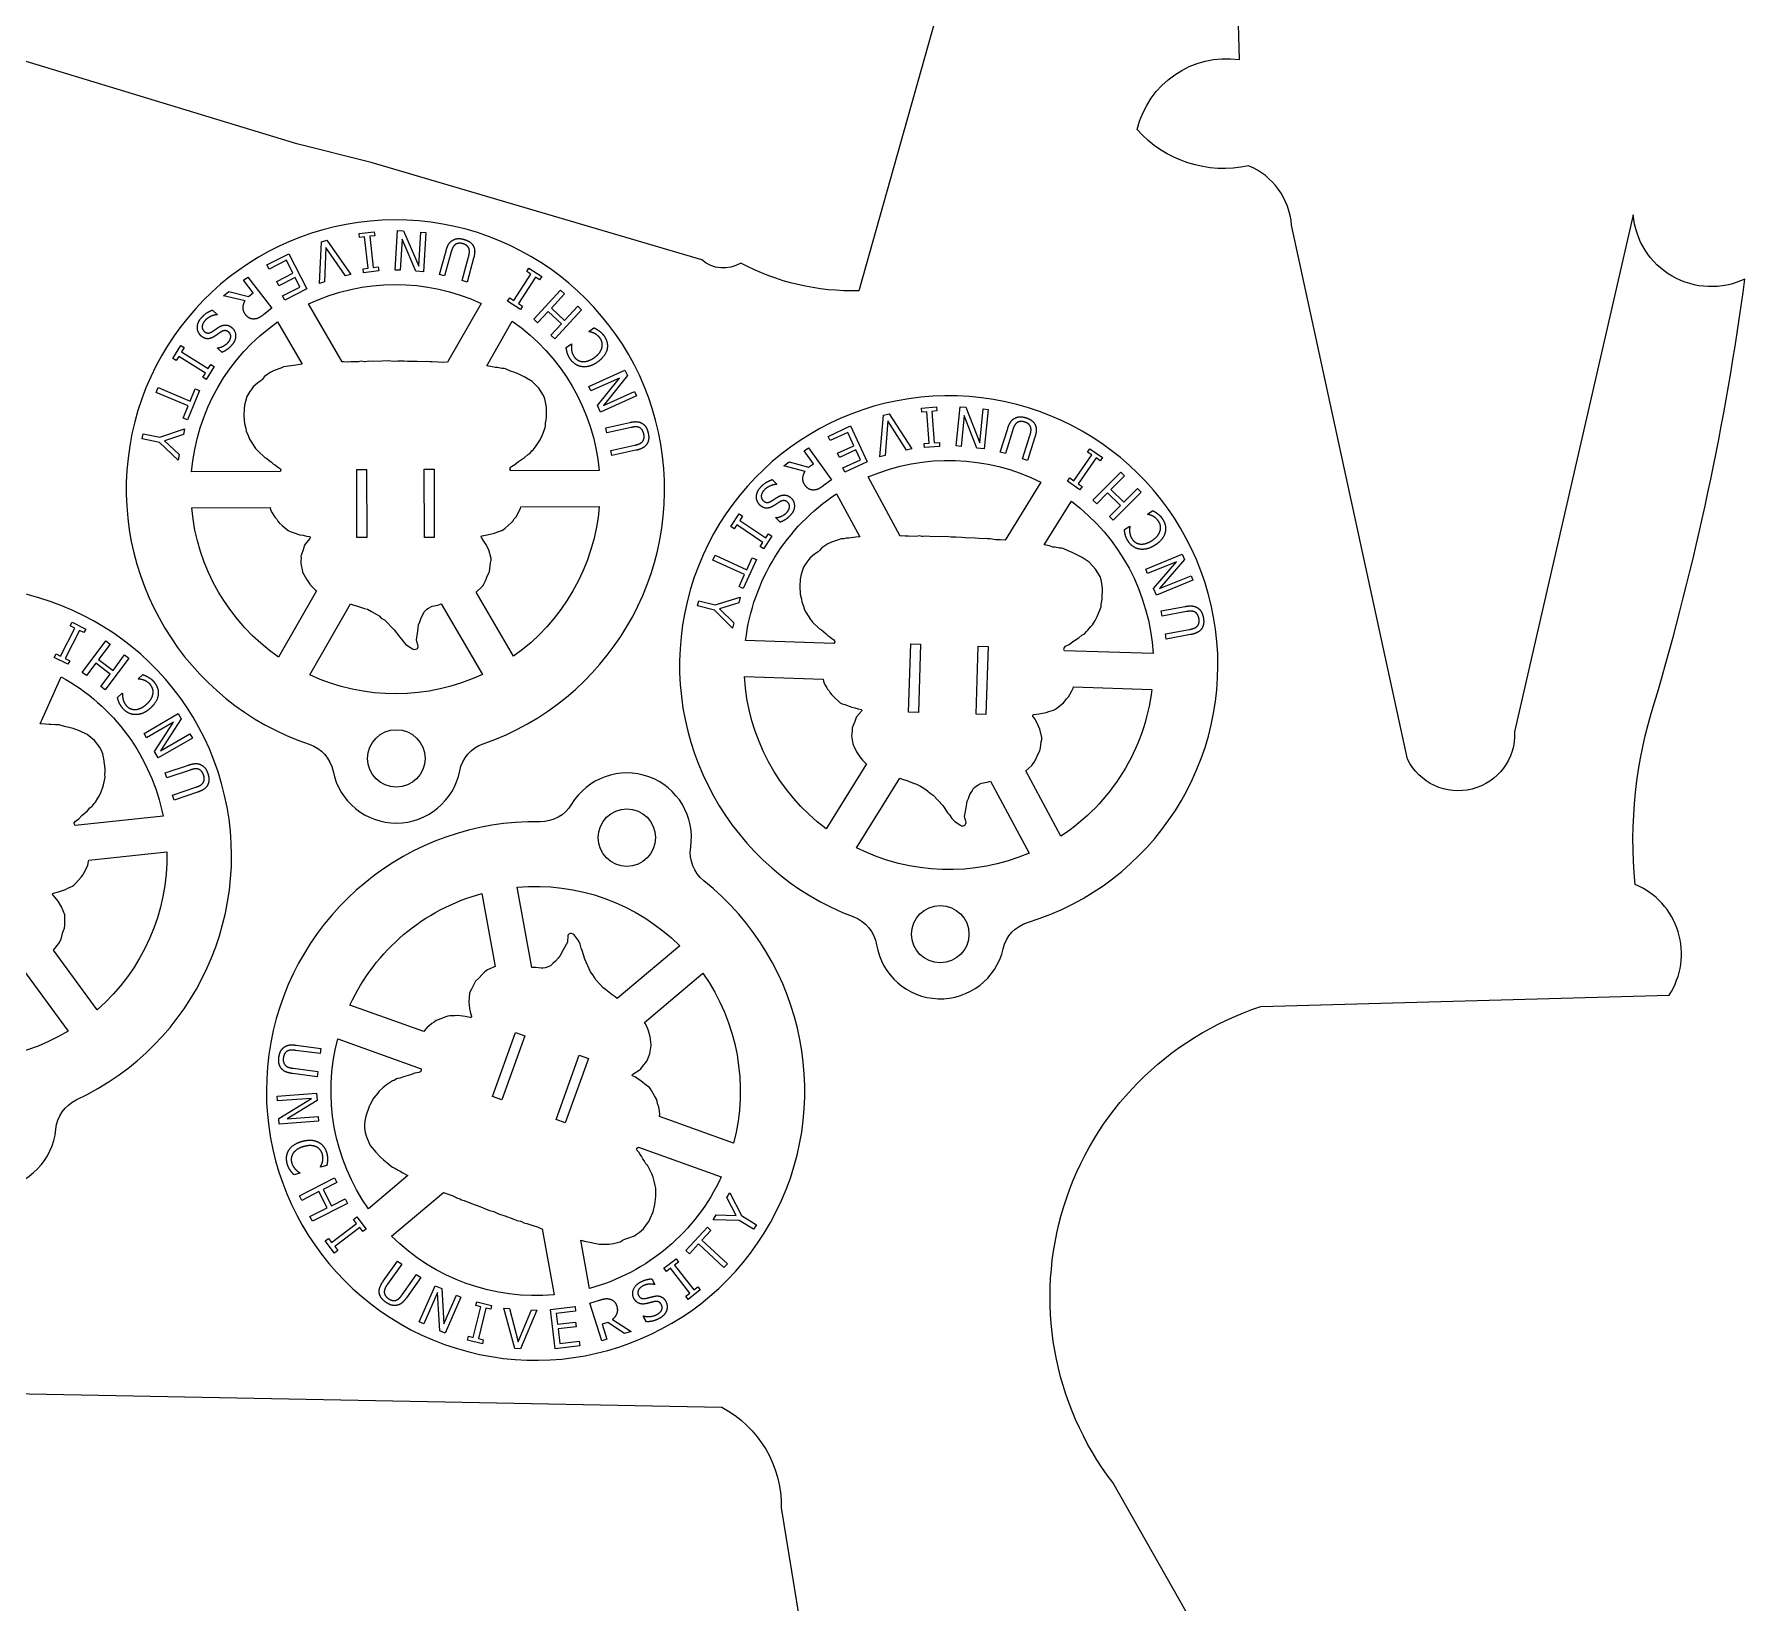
# Model space of a CAD drawing. Header units: millimetres. Extents: x 0 to 217, y 0 to 323.
# Drawn here: x 56.1 to 151.5, y 155.5 to 242.9 of the extents above; entities that cross this region are included whole.
import ezdxf

# ---------------------------------------------------------------- set-up
doc = ezdxf.new("R2010")
doc.units = ezdxf.units.MM
doc.layers.add('SCRAP_OUTLINE', color=8, linetype='Continuous')

msp = doc.modelspace()

# ---------------------------------------------------------------- linework, layer by layer
for points in [[(72.784, 201.799, 0.821365), (79.846, 201.823, -0.267689), (81.157, 203.332, 6.023346), (71.463, 203.299, -0.267689)], [(71.415, 227.829, -0.221398), (81.038, 227.861), (79.157, 224.577), (78.881, 224.572), (78.636, 224.576), (78.311, 224.605), (78.18, 224.604), (78.067, 224.62), (77.925, 224.607), (77.477, 224.628), (76.929, 224.626), (76.746, 224.641), (76.4, 224.64), (76.156, 224.625), (75.871, 224.651), (75.506, 224.631), (74.957, 224.629), (74.774, 224.647), (74.584, 224.608), (74.515, 224.609), (74.357, 224.641), (74.205, 224.609), (73.778, 224.608), (73.575, 224.593), (73.371, 224.603), (73.296, 224.594)], [(71.057, 224.466), (70.841, 224.443), (70.445, 224.381), (70.302, 224.366), (70.181, 224.335), (70.018, 224.321), (69.876, 224.258), (69.501, 224.122), (69.287, 224.013), (68.965, 223.791), (68.837, 223.625), (68.777, 223.565), (68.578, 223.421), (68.336, 223.205), (68.258, 223.105), (68.152, 222.95), (67.989, 222.676), (67.902, 222.392), (67.852, 222.195), (67.827, 222.005), (67.812, 221.598), (67.856, 221.171), (67.926, 220.887), (67.949, 220.745), (68.056, 220.501), (68.126, 220.304), (68.199, 220.176), (68.331, 219.976), (68.473, 219.782), (68.594, 219.637), (68.998, 219.264), (69.037, 219.257), (69.1, 219.227), (69.234, 219.105), (69.365, 219.013), (69.473, 218.91), (69.586, 218.843), (69.693, 218.757), (69.809, 218.683), (69.857, 218.635), (69.872, 218.592), (69.872, 218.577), (69.815, 218.488), (64.902, 218.472, -0.221398), (69.686, 226.823)], [(82.685, 218.532), (82.668, 218.56), (82.646, 218.633), (82.651, 218.679), (82.684, 218.735), (82.732, 218.778), (82.925, 218.883), (83.125, 219.051), (83.452, 219.281), (83.614, 219.425), (83.732, 219.49), (83.772, 219.522), (83.867, 219.649), (83.948, 219.712), (84.107, 219.922), (84.185, 220.032), (84.324, 220.263), (84.441, 220.507), (84.49, 220.632), (84.608, 220.954), (84.628, 221.038), (84.633, 221.188), (84.671, 221.364), (84.68, 221.497), (84.673, 222.069), (84.633, 222.353), (84.586, 222.541), (84.518, 222.725), (84.392, 222.928), (84.248, 223.138), (83.881, 223.513), (83.473, 223.754), (83.143, 223.917), (82.916, 224.009), (82.683, 224.092), (82.398, 224.21), (82.315, 224.226), (82.195, 224.233), (81.951, 224.28), (81.829, 224.28), (81.646, 224.332), (81.348, 224.378), (82.774, 226.867, -0.221398), (87.614, 218.549)], [(103.071, 192.135, 0.821365), (110.13, 191.912, -0.267689), (111.492, 193.374, 6.023346), (101.803, 193.679, -0.267689)], [(102.611, 218.196, -0.221398), (112.23, 217.893), (110.236, 214.677), (109.959, 214.681), (109.715, 214.694), (109.391, 214.734), (109.26, 214.738), (109.147, 214.757), (109.005, 214.749), (108.559, 214.786), (108.01, 214.803), (107.828, 214.825), (107.482, 214.836), (107.238, 214.829), (106.954, 214.865), (106.588, 214.858), (106.039, 214.875), (105.857, 214.899), (105.666, 214.867), (105.597, 214.87), (105.44, 214.908), (105.287, 214.881), (104.86, 214.895), (104.657, 214.887), (104.454, 214.905), (104.379, 214.898)], [(80.759, 211.769), (81.087, 212.084), (81.127, 212.13), (81.213, 212.264), (81.28, 212.405), (81.391, 212.7), (81.498, 212.91), (81.53, 213.071), (81.564, 213.412), (81.589, 213.552), (81.591, 213.656), (81.463, 214.123), (81.301, 214.447), (81.16, 214.674), (81.052, 214.821), (81.035, 214.862), (81.035, 214.881), (81.053, 214.906), (81.093, 214.919), (81.373, 214.962), (81.779, 215.054), (81.921, 215.12), (82.185, 215.203), (82.286, 215.26), (82.38, 215.334), (82.717, 215.636), (82.803, 215.722), (82.884, 215.85), (82.988, 215.964), (83.154, 216.277), (83.227, 216.459), (83.246, 216.534), (87.621, 216.549, -0.221398), (82.837, 208.198)], [(102.137, 214.848), (101.92, 214.833), (101.522, 214.785), (101.379, 214.774), (101.256, 214.748), (101.093, 214.739), (100.949, 214.682), (100.569, 214.559), (100.352, 214.457), (100.022, 214.246), (99.888, 214.085), (99.826, 214.027), (99.622, 213.89), (99.373, 213.683), (99.291, 213.586), (99.181, 213.435), (99.007, 213.166), (98.911, 212.886), (98.854, 212.69), (98.823, 212.501), (98.793, 212.095), (98.822, 211.667), (98.882, 211.381), (98.901, 211.238), (98.998, 210.99), (99.062, 210.791), (99.13, 210.661), (99.255, 210.456), (99.391, 210.257), (99.506, 210.108), (99.898, 209.721), (99.936, 209.713), (99.998, 209.681), (100.128, 209.554), (100.255, 209.458), (100.359, 209.351), (100.47, 209.28), (100.574, 209.19), (100.687, 209.112), (100.734, 209.062), (100.748, 209.019), (100.746, 209.004), (100.687, 208.917), (95.776, 209.072, -0.221398), (100.848, 217.251)], [(113.55, 208.512), (113.534, 208.54), (113.514, 208.614), (113.522, 208.66), (113.556, 208.715), (113.606, 208.756), (113.802, 208.854), (114.009, 209.015), (114.343, 209.233), (114.51, 209.372), (114.63, 209.432), (114.671, 209.464), (114.771, 209.587), (114.853, 209.647), (115.019, 209.851), (115.101, 209.959), (115.249, 210.185), (115.374, 210.424), (115.427, 210.548), (115.556, 210.865), (115.58, 210.948), (115.589, 211.098), (115.634, 211.273), (115.647, 211.405), (115.661, 211.978), (115.63, 212.262), (115.59, 212.452), (115.528, 212.638), (115.41, 212.845), (115.273, 213.06), (114.919, 213.448), (114.52, 213.703), (114.196, 213.878), (113.972, 213.978), (113.743, 214.069), (113.462, 214.197), (113.379, 214.215), (113.259, 214.226), (113.017, 214.282), (112.895, 214.286), (112.714, 214.345), (112.418, 214.401), (113.93, 216.839, -0.221398), (118.477, 208.357)], [(69.286, 216.487), (69.309, 216.359), (69.387, 216.2), (69.514, 216), (69.562, 215.935), (69.647, 215.842), (69.713, 215.73), (69.783, 215.642), (69.942, 215.494), (70.294, 215.202), (70.395, 215.145), (70.558, 215.105), (70.944, 214.973), (71.12, 214.944), (71.301, 214.889), (71.477, 214.866), (71.495, 214.854), (71.507, 214.835), (71.508, 214.803), (71.493, 214.771), (71.233, 214.454), (71.182, 214.354), (71.133, 214.19), (71.003, 213.823), (70.997, 213.781), (71.005, 213.683), (70.991, 213.498), (70.992, 213.376), (71.076, 212.929), (71.092, 212.886), (71.15, 212.763), (71.299, 212.501), (71.49, 212.217), (71.637, 212.045), (71.81, 211.884), (71.866, 211.848), (69.749, 208.153, -0.221398), (64.909, 216.472)], [(50.314, 181.089, 0.821365), (57.336, 181.851, -0.267689), (58.481, 183.489, 6.023346), (48.844, 182.443, -0.267689)], [(81.109, 207.192, -0.221398), (71.485, 207.159), (73.751, 211.115), (73.885, 211.062), (74.088, 211.02), (74.536, 210.863), (74.698, 210.818), (74.932, 210.701), (75.222, 210.536), (75.349, 210.451), (75.475, 210.333), (75.653, 210.225), (76.198, 209.67), (76.505, 209.27), (76.598, 209.163), (76.734, 208.981), (76.826, 208.882), (76.907, 208.814), (77.222, 208.609), (77.292, 208.586), (77.385, 208.589), (77.449, 208.613), (77.485, 208.64), (77.511, 208.675), (77.527, 208.718), (77.529, 208.768), (77.517, 208.844), (77.452, 209.032), (77.437, 209.109), (77.51, 209.597), (77.549, 209.957), (77.623, 210.126), (77.688, 210.34), (77.793, 210.512), (77.871, 210.675), (77.932, 210.746), (78.019, 210.818), (78.112, 210.884), (78.228, 210.95), (78.314, 210.987), (78.621, 211.057), (78.819, 211.127)], [(58.412, 198.766), (58.392, 198.792), (58.363, 198.862), (58.364, 198.908), (58.39, 198.967), (58.433, 199.015), (58.614, 199.139), (58.796, 199.327), (59.097, 199.591), (59.243, 199.751), (59.353, 199.827), (59.39, 199.864), (59.471, 200.001), (59.545, 200.072), (59.681, 200.296), (59.747, 200.414), (59.861, 200.659), (59.952, 200.913), (59.988, 201.043), (60.071, 201.375), (60.083, 201.461), (60.072, 201.61), (60.091, 201.79), (60.086, 201.923), (60.02, 202.491), (59.95, 202.769), (59.883, 202.951), (59.797, 203.127), (59.651, 203.316), (59.485, 203.51), (59.081, 203.844), (58.65, 204.041), (58.305, 204.169), (58.069, 204.237), (57.829, 204.296), (57.534, 204.383), (57.449, 204.389), (57.329, 204.384), (57.081, 204.406), (56.96, 204.393), (56.772, 204.425), (56.472, 204.44), (57.629, 207.064, -0.221398), (63.313, 199.298)], [(100.088, 206.935), (100.107, 206.807), (100.179, 206.645), (100.298, 206.441), (100.344, 206.375), (100.426, 206.279), (100.488, 206.164), (100.555, 206.074), (100.709, 205.92), (101.05, 205.616), (101.149, 205.556), (101.311, 205.511), (101.692, 205.365), (101.867, 205.33), (102.046, 205.268), (102.221, 205.239), (102.239, 205.227), (102.25, 205.207), (102.25, 205.175), (102.233, 205.143), (101.963, 204.836), (101.909, 204.738), (101.853, 204.575), (101.711, 204.214), (101.704, 204.172), (101.708, 204.074), (101.688, 203.889), (101.684, 203.767), (101.753, 203.317), (101.767, 203.274), (101.821, 203.149), (101.961, 202.882), (102.142, 202.592), (102.283, 202.415), (102.45, 202.248), (102.504, 202.21), (100.26, 198.591, -0.221398), (95.713, 207.073)], [(111.389, 201.821), (111.729, 202.124), (111.77, 202.168), (111.86, 202.299), (111.932, 202.438), (112.054, 202.728), (112.168, 202.935), (112.205, 203.095), (112.251, 203.434), (112.281, 203.573), (112.286, 203.677), (112.175, 204.148), (112.024, 204.478), (111.892, 204.709), (111.789, 204.86), (111.773, 204.902), (111.774, 204.921), (111.792, 204.946), (111.833, 204.957), (112.114, 204.99), (112.523, 205.067), (112.668, 205.129), (112.934, 205.202), (113.038, 205.255), (113.134, 205.327), (113.481, 205.616), (113.57, 205.699), (113.656, 205.825), (113.763, 205.935), (113.941, 206.242), (114.02, 206.421), (114.041, 206.496), (118.414, 206.358, -0.221398), (113.342, 198.179)], [(92.717, 197.561, 0.821365), (86.072, 199.954, -0.267689), (84.325, 198.985, 6.023346), (93.446, 195.7, -0.267689)], [(111.579, 197.234, -0.221398), (101.96, 197.537), (104.363, 201.412), (104.495, 201.354), (104.696, 201.305), (105.138, 201.132), (105.299, 201.082), (105.529, 200.957), (105.812, 200.781), (105.936, 200.692), (106.058, 200.569), (106.232, 200.456), (106.758, 199.882), (107.05, 199.471), (107.14, 199.361), (107.269, 199.174), (107.358, 199.072), (107.436, 199.002), (107.744, 198.785), (107.813, 198.76), (107.906, 198.76), (107.971, 198.782), (108.008, 198.807), (108.036, 198.841), (108.053, 198.884), (108.057, 198.934), (108.047, 199.01), (107.989, 199.2), (107.976, 199.277), (108.067, 199.763), (108.118, 200.121), (108.198, 200.287), (108.27, 200.5), (108.381, 200.668), (108.465, 200.828), (108.529, 200.896), (108.618, 200.966), (108.714, 201.028), (108.831, 201.09), (108.919, 201.124), (109.228, 201.183), (109.428, 201.246)], [(57.204, 191.839), (57.497, 192.186), (57.532, 192.236), (57.604, 192.378), (57.655, 192.526), (57.735, 192.83), (57.819, 193.05), (57.834, 193.214), (57.832, 193.556), (57.843, 193.698), (57.834, 193.802), (57.658, 194.253), (57.463, 194.559), (57.299, 194.769), (57.176, 194.904), (57.155, 194.943), (57.153, 194.963), (57.168, 194.989), (57.207, 195.006), (57.48, 195.079), (57.875, 195.212), (58.009, 195.293), (58.263, 195.403), (58.358, 195.47), (58.443, 195.553), (58.747, 195.889), (58.823, 195.983), (58.891, 196.119), (58.982, 196.244), (59.115, 196.572), (59.168, 196.761), (59.179, 196.837), (63.529, 197.309, -0.221398), (59.644, 188.504)], [(81.813, 190.919), (81.397, 190.736), (81.344, 190.707), (81.217, 190.61), (81.106, 190.5), (80.9, 190.261), (80.729, 190.101), (80.643, 189.96), (80.495, 189.651), (80.424, 189.528), (80.386, 189.431), (80.346, 188.949), (80.388, 188.589), (80.442, 188.327), (80.494, 188.152), (80.496, 188.108), (80.489, 188.09), (80.464, 188.072), (80.422, 188.074), (80.144, 188.129), (79.731, 188.182), (79.575, 188.168), (79.299, 188.181), (79.184, 188.162), (79.071, 188.124), (78.65, 187.956), (78.54, 187.905), (78.42, 187.812), (78.284, 187.74), (78.02, 187.503), (77.889, 187.357), (77.846, 187.293), (73.73, 188.775, -0.221398), (81.081, 194.986)], [(83.05, 195.34, -0.221398), (92.105, 192.08), (88.622, 189.137), (88.514, 189.233), (88.338, 189.342), (87.971, 189.643), (87.834, 189.74), (87.654, 189.93), (87.438, 190.185), (87.348, 190.308), (87.27, 190.462), (87.139, 190.624), (86.816, 191.332), (86.666, 191.813), (86.614, 191.945), (86.549, 192.163), (86.496, 192.288), (86.443, 192.379), (86.218, 192.68), (86.16, 192.725), (86.071, 192.754), (86.003, 192.753), (85.96, 192.74), (85.923, 192.716), (85.894, 192.681), (85.874, 192.635), (85.86, 192.56), (85.856, 192.361), (85.845, 192.284), (85.609, 191.85), (85.449, 191.525), (85.322, 191.392), (85.187, 191.212), (85.03, 191.086), (84.901, 190.96), (84.819, 190.915), (84.713, 190.876), (84.603, 190.846), (84.472, 190.824), (84.378, 190.819), (84.065, 190.858), (83.856, 190.86)], [(90.981, 182.563), (91.002, 182.691), (90.984, 182.867), (90.933, 183.098), (90.91, 183.175), (90.862, 183.292), (90.838, 183.42), (90.803, 183.526), (90.704, 183.72), (90.473, 184.115), (90.397, 184.203), (90.258, 184.296), (89.94, 184.552), (89.785, 184.64), (89.634, 184.753), (89.476, 184.835), (89.463, 184.852), (89.458, 184.874), (89.469, 184.905), (89.494, 184.93), (89.846, 185.138), (89.928, 185.215), (90.031, 185.353), (90.278, 185.653), (90.298, 185.69), (90.324, 185.785), (90.4, 185.954), (90.442, 186.069), (90.515, 186.518), (90.515, 186.564), (90.503, 186.7), (90.452, 186.996), (90.369, 187.328), (90.29, 187.54), (90.183, 187.751), (90.143, 187.804), (93.395, 190.552, -0.221398), (95.099, 181.08)], [(77.69, 185.223), (77.697, 185.191), (77.693, 185.115), (77.671, 185.074), (77.622, 185.033), (77.562, 185.008), (77.345, 184.976), (77.099, 184.887), (76.713, 184.782), (76.512, 184.702), (76.379, 184.682), (76.33, 184.665), (76.197, 184.578), (76.1, 184.546), (75.879, 184.404), (75.768, 184.327), (75.558, 184.157), (75.365, 183.968), (75.275, 183.867), (75.055, 183.605), (75.007, 183.534), (74.952, 183.394), (74.855, 183.241), (74.802, 183.12), (74.612, 182.58), (74.553, 182.299), (74.533, 182.107), (74.534, 181.91), (74.582, 181.677), (74.647, 181.43), (74.862, 180.952), (75.164, 180.586), (75.418, 180.32), (75.6, 180.155), (75.79, 179.998), (76.017, 179.79), (76.09, 179.747), (76.201, 179.699), (76.414, 179.571), (76.529, 179.529), (76.683, 179.418), (76.947, 179.273), (74.756, 177.421, -0.221398), (73.052, 186.894)], [(86.587, 175.671), (86.798, 175.618), (87.192, 175.541), (87.331, 175.506), (87.455, 175.493), (87.613, 175.451), (87.768, 175.461), (88.167, 175.461), (88.405, 175.491), (88.784, 175.59), (88.961, 175.701), (89.038, 175.737), (89.274, 175.804), (89.576, 175.924), (89.683, 175.992), (89.835, 176.101), (90.083, 176.303), (90.261, 176.54), (90.376, 176.708), (90.464, 176.878), (90.617, 177.255), (90.722, 177.671), (90.754, 177.962), (90.78, 178.104), (90.764, 178.369), (90.765, 178.579), (90.74, 178.724), (90.685, 178.957), (90.617, 179.188), (90.553, 179.365), (90.301, 179.854), (90.267, 179.874), (90.218, 179.924), (90.134, 180.085), (90.042, 180.215), (89.976, 180.349), (89.893, 180.451), (89.822, 180.569), (89.738, 180.678), (89.709, 180.74), (89.709, 180.785), (89.715, 180.799), (89.799, 180.863), (94.421, 179.198, -0.221398), (87.07, 172.987)], [(85.101, 172.633, -0.221398), (76.047, 175.894), (78.937, 178.336), (79.199, 178.247), (79.427, 178.159), (79.723, 178.021), (79.846, 177.977), (79.947, 177.923), (80.086, 177.887), (80.499, 177.714), (81.015, 177.528), (81.182, 177.451), (81.507, 177.334), (81.741, 177.265), (82, 177.143), (82.351, 177.037), (82.867, 176.851), (83.033, 176.772), (83.224, 176.743), (83.289, 176.719), (83.426, 176.634), (83.58, 176.612), (83.982, 176.468), (84.178, 176.412), (84.366, 176.333), (84.439, 176.316)]]:
    msp.add_lwpolyline(points, format="xyb", close=True)
for points in [[(74.262, 231.532), (74.237, 231.755), (75.083, 231.85), (75.108, 231.627), (74.83, 231.596), (75.025, 229.856), (75.304, 229.887), (75.329, 229.664), (74.482, 229.569), (74.457, 229.792), (74.735, 229.824), (74.54, 231.563)], [(76.247, 229.718), (76.386, 231.913), (76.714, 231.893), (77.565, 229.938), (77.685, 231.831), (77.958, 231.814), (77.818, 229.618), (77.404, 229.644), (76.63, 231.439), (76.519, 229.701)], [(72.312, 229.05), (72.026, 228.968), (72.146, 231.292), (72.449, 231.379), (73.785, 229.474), (73.484, 229.387), (72.393, 230.975)], [(69.1, 230.005), (70.328, 230.626), (71.321, 228.663), (70.093, 228.042), (69.976, 228.274), (70.943, 228.764), (70.671, 229.301), (69.769, 228.845), (69.652, 229.077), (70.554, 229.534), (70.185, 230.262), (69.218, 229.773)], [(83.581, 229.636), (83.703, 229.825), (84.419, 229.363), (84.297, 229.174), (84.062, 229.326), (83.113, 227.855), (83.348, 227.703), (83.226, 227.514), (82.51, 227.976), (82.632, 228.165), (82.867, 228.013), (83.816, 229.484)], [(83.971, 226.977), (85.469, 228.588), (85.683, 228.389), (84.95, 227.6), (85.691, 226.911), (86.424, 227.699), (86.639, 227.5), (85.141, 225.889), (84.927, 226.088), (85.514, 226.72), (84.772, 227.41), (84.185, 226.778)], [(64.041, 224.67), (63.85, 224.789), (64.303, 225.511), (64.493, 225.392), (64.344, 225.155), (65.828, 224.225), (65.977, 224.462), (66.167, 224.343), (65.714, 223.621), (65.524, 223.74), (65.673, 223.977), (64.189, 224.907)], [(87.045, 223.233), (89.051, 224.137), (89.185, 223.837), (87.856, 222.171), (89.585, 222.95), (89.697, 222.701), (87.692, 221.797), (87.521, 222.176), (88.745, 223.7), (87.157, 222.984)], [(62.924, 222.894), (63.036, 223.164), (64.828, 222.42), (65.111, 223.101), (65.351, 223.001), (64.673, 221.368), (64.432, 221.468), (64.716, 222.15)], [(103.551, 219.386), (103.262, 219.313), (103.463, 221.632), (103.769, 221.708), (105.038, 219.758), (104.734, 219.682), (103.698, 221.307)], [(105.586, 221.798), (105.568, 222.022), (106.418, 222.088), (106.435, 221.864), (106.156, 221.842), (106.29, 220.096), (106.57, 220.118), (106.587, 219.894), (105.737, 219.829), (105.72, 220.053), (105.999, 220.074), (105.865, 221.82)], [(107.507, 219.916), (107.722, 222.105), (108.049, 222.073), (108.832, 220.09), (109.018, 221.977), (109.289, 221.951), (109.073, 219.761), (108.66, 219.802), (107.949, 221.622), (107.778, 219.889)], [(64.22, 219.436), (64.156, 219.133), (63.107, 220.11), (62.154, 220.308), (62.213, 220.594), (63.136, 220.402), (64.518, 220.875), (64.452, 220.557), (63.389, 220.197)], [(100.374, 220.452), (101.623, 221.03), (102.547, 219.034), (101.298, 218.456), (101.189, 218.692), (102.172, 219.147), (101.919, 219.694), (101.002, 219.269), (100.893, 219.506), (101.81, 219.93), (101.467, 220.671), (100.483, 220.216)], [(114.833, 219.578), (114.962, 219.762), (115.661, 219.276), (115.533, 219.091), (115.303, 219.251), (114.303, 217.814), (114.533, 217.654), (114.405, 217.47), (113.705, 217.957), (113.833, 218.141), (114.063, 217.981), (115.063, 219.418)], [(74.116, 214.81), (74.103, 218.611), (74.652, 218.613), (74.665, 214.811)], [(77.877, 214.822), (77.864, 218.624), (78.413, 218.626), (78.426, 214.824)], [(115.13, 216.906), (116.683, 218.465), (116.89, 218.258), (116.13, 217.496), (116.847, 216.781), (117.607, 217.543), (117.814, 217.337), (116.261, 215.779), (116.054, 215.985), (116.663, 216.596), (115.946, 217.311), (115.337, 216.7)], [(95.131, 215.297), (94.945, 215.423), (95.423, 216.128), (95.609, 216.003), (95.452, 215.771), (96.902, 214.79), (97.059, 215.021), (97.245, 214.896), (96.767, 214.19), (96.581, 214.316), (96.738, 214.547), (95.288, 215.529)], [(93.954, 213.561), (94.075, 213.826), (95.839, 213.02), (96.146, 213.692), (96.383, 213.584), (95.648, 211.975), (95.411, 212.083), (95.718, 212.754)], [(118.071, 213.058), (120.108, 213.891), (120.232, 213.587), (118.845, 211.968), (120.6, 212.686), (120.704, 212.434), (118.668, 211.601), (118.51, 211.985), (119.787, 213.465), (118.175, 212.805)], [(95.128, 210.06), (95.054, 209.759), (94.039, 210.772), (93.093, 211.003), (93.163, 211.287), (94.079, 211.063), (95.476, 211.487), (95.399, 211.172), (94.324, 210.849)], [(58.143, 209.903), (58.244, 210.103), (59.005, 209.719), (58.903, 209.518), (58.654, 209.644), (57.863, 208.082), (58.113, 207.956), (58.012, 207.755), (57.251, 208.14), (57.353, 208.341), (57.602, 208.214), (58.393, 209.776)], [(58.808, 207.299), (60.13, 209.058), (60.363, 208.882), (59.717, 208.021), (60.526, 207.413), (61.173, 208.274), (61.407, 208.098), (60.086, 206.339), (59.852, 206.515), (60.37, 207.205), (59.56, 207.813), (59.042, 207.123)], [(104.856, 205.091), (104.976, 208.89), (105.525, 208.873), (105.405, 205.073)], [(108.615, 204.972), (108.735, 208.772), (109.284, 208.754), (109.164, 204.955)], [(62.257, 203.896), (64.157, 205.005), (64.322, 204.722), (63.174, 202.925), (64.813, 203.881), (64.95, 203.645), (63.05, 202.537), (62.841, 202.895), (63.899, 204.538), (62.394, 203.661)], [(83.477, 187.065), (82.189, 183.488), (81.673, 183.674), (82.961, 187.251)], [(87.015, 185.791), (85.727, 182.214), (85.211, 182.4), (86.499, 185.977)], [(71.985, 182.297), (69.791, 182.134), (69.767, 182.461), (71.587, 183.573), (69.695, 183.432), (69.675, 183.704), (71.869, 183.867), (71.899, 183.453), (70.228, 182.44), (71.965, 182.569)], [(73.594, 177.728), (71.635, 176.726), (71.502, 176.986), (72.461, 177.477), (71.999, 178.378), (71.041, 177.888), (70.908, 178.148), (72.866, 179.15), (72.999, 178.89), (72.231, 178.497), (72.692, 177.595), (73.46, 177.988)], [(94.733, 178.058), (94.896, 178.322), (95.548, 177.044), (96.376, 176.532), (96.222, 176.284), (95.42, 176.78), (93.96, 176.809), (94.131, 177.085), (95.253, 177.059)], [(73.05, 175.095), (72.871, 174.96), (72.356, 175.639), (72.535, 175.775), (72.704, 175.552), (74.099, 176.609), (73.93, 176.832), (74.109, 176.968), (74.624, 176.289), (74.445, 176.153), (74.276, 176.376), (72.881, 175.319)], [(94.767, 174.366), (94.57, 174.151), (93.141, 175.463), (92.642, 174.919), (92.45, 175.095), (93.646, 176.398), (93.838, 176.222), (93.339, 175.678)], [(93.111, 173.079), (93.249, 172.902), (92.577, 172.378), (92.439, 172.555), (92.659, 172.727), (91.584, 174.108), (91.363, 173.936), (91.225, 174.114), (91.897, 174.637), (92.035, 174.46), (91.814, 174.288), (92.89, 172.907)], [(79.914, 172.51), (79.032, 170.495), (78.732, 170.626), (78.6, 172.754), (77.84, 171.016), (77.59, 171.126), (78.472, 173.141), (78.852, 172.975), (78.966, 171.024), (79.664, 172.62)], [(81.159, 170.126), (81.106, 169.908), (80.278, 170.108), (80.331, 170.327), (80.603, 170.261), (81.015, 171.962), (80.743, 172.028), (80.795, 172.247), (81.624, 172.046), (81.571, 171.828), (81.299, 171.894), (80.887, 170.192)], [(83.84, 171.792), (84.137, 171.771), (83.23, 169.629), (82.915, 169.65), (82.31, 171.897), (82.623, 171.876), (83.106, 170.011)], [(86.531, 169.796), (85.165, 169.632), (84.903, 171.817), (86.27, 171.98), (86.301, 171.722), (85.224, 171.593), (85.296, 170.995), (86.3, 171.115), (86.331, 170.856), (85.327, 170.736), (85.424, 169.925), (86.501, 170.054)]]:
    msp.add_lwpolyline(points, close=True)
for points in [[(79.367, 230.722), (79.002, 229.391), (78.72, 229.468), (79.083, 230.792)], [(80.619, 230.371), (80.255, 229.047), (79.973, 229.124), (80.337, 230.448)], [(67.89, 228.007), (66.685, 228.285), (66.985, 228.518), (68.071, 228.25), (68.336, 228.455), (67.801, 229.148), (68.032, 229.327), (69.377, 227.586), (68.929, 227.239)], [(66.062, 227.489), (66.337, 227.245), (66.323, 227.229)], [(87.055, 226.282), (87.042, 226.299), (87.326, 226.503)], [(66.601, 225.131), (66.339, 225.362), (66.353, 225.378)], [(85.779, 225.393), (86.066, 225.599), (86.079, 225.58)], [(89.391, 220.944), (88.044, 220.645), (87.981, 220.93), (89.321, 221.228)], [(110.66, 220.81), (110.248, 219.493), (109.969, 219.58), (110.379, 220.89)], [(111.898, 220.415), (111.489, 219.105), (111.21, 219.192), (111.619, 220.503)], [(89.666, 219.674), (88.326, 219.376), (88.263, 219.662), (89.603, 219.96)], [(99.094, 218.497), (97.9, 218.818), (98.208, 219.039), (99.284, 218.734), (99.556, 218.93), (99.045, 219.641), (99.283, 219.811), (100.567, 218.025), (100.106, 217.694)], [(97.25, 218.043), (97.516, 217.791), (97.502, 217.775)], [(97.706, 215.668), (97.453, 215.909), (97.468, 215.924)], [(118.188, 216.105), (118.176, 216.122), (118.467, 216.316)], [(116.882, 215.261), (117.176, 215.457), (117.189, 215.437)], [(120.337, 210.689), (118.98, 210.437), (118.927, 210.724), (120.276, 210.975)], [(120.567, 209.41), (119.218, 209.159), (119.164, 209.446), (120.514, 209.697)], [(61.948, 206.93), (61.934, 206.946), (62.195, 207.178)], [(60.772, 205.913), (61.036, 206.147), (61.051, 206.13)], [(64.83, 201.866), (63.521, 201.427), (63.428, 201.705), (64.73, 202.141)], [(65.236, 200.631), (63.934, 200.195), (63.841, 200.472), (65.143, 200.909)], [(70.739, 186.538), (72.1, 186.359), (72.062, 186.07), (70.701, 186.248)], [(70.563, 185.25), (71.931, 185.071), (71.893, 184.781), (70.532, 184.959)], [(70.933, 179.435), (70.939, 179.415), (70.602, 179.321)], [(72.436, 179.834), (72.096, 179.739), (72.09, 179.761)], [(75.583, 173.392), (76.377, 174.512), (76.616, 174.343), (75.821, 173.223)], [(76.639, 172.634), (77.437, 173.76), (77.676, 173.59), (76.881, 172.471)], [(90.547, 173.521), (90.714, 173.214), (90.695, 173.204)], [(88.353, 171.26), (89.389, 170.586), (89.028, 170.47), (88.099, 171.093), (87.78, 170.991), (88.046, 170.157), (87.768, 170.068), (87.098, 172.164), (87.639, 172.336)], [(90.247, 171.122), (90.072, 171.444), (90.091, 171.454)]]:
    msp.add_lwpolyline(points)
msp.add_lwpolyline([(55.342, 190.997), (58.03, 187.323, -0.221398), (48.462, 186.285)], format="xyb")
for centre in [(76.313, 202.51), (89.158, 198.099), (106.622, 192.722)]:
    msp.add_circle(centre, 1.6)
for points in [[(79.083, 230.792), (79.144, 231.014), (79.321, 231.306), (79.464, 231.383)], [(79.574, 231.118), (79.499, 231.052), (79.406, 230.864), (79.367, 230.722)], [(79.464, 231.383), (79.593, 231.455), (79.887, 231.477), (80.083, 231.423)], [(80.017, 231.183), (79.885, 231.219), (79.654, 231.188), (79.574, 231.118)], [(80.363, 230.901), (80.33, 231.003), (80.158, 231.144), (80.017, 231.183)], [(80.083, 231.423), (80.271, 231.372), (80.522, 231.198), (80.593, 231.073)], [(80.337, 230.448), (80.377, 230.596), (80.394, 230.806), (80.363, 230.901)], [(80.593, 231.073), (80.675, 230.932), (80.681, 230.597), (80.619, 230.371)], [(67.923, 227.217), (67.776, 227.407), (67.771, 227.816), (67.89, 228.007)], [(65.225, 226.498), (65.223, 226.641), (65.322, 226.91), (65.456, 227.061)], [(65.456, 227.061), (65.614, 227.24), (65.911, 227.425), (66.062, 227.489)], [(66.323, 227.229), (66.126, 227.211), (65.772, 227.036), (65.66, 226.909)], [(68.415, 226.989), (68.278, 226.977), (68.029, 227.08), (67.923, 227.217)], [(68.929, 227.239), (68.779, 227.124), (68.553, 227), (68.415, 226.989)], [(65.443, 226.039), (65.346, 226.125), (65.228, 226.369), (65.225, 226.498)], [(66.148, 226), (65.946, 225.876), (65.597, 225.904), (65.443, 226.039)], [(65.66, 226.909), (65.499, 226.727), (65.486, 226.408), (65.61, 226.298)], [(65.61, 226.298), (65.709, 226.211), (65.918, 226.2), (66.042, 226.279)], [(66.042, 226.279), (66.131, 226.336), (66.273, 226.437), (66.38, 226.511)], [(66.534, 226.261), (66.453, 226.208), (66.227, 226.049), (66.148, 226)], [(66.38, 226.511), (66.479, 226.576), (66.666, 226.651), (66.767, 226.654)], [(66.98, 226.25), (66.876, 226.342), (66.654, 226.341), (66.534, 226.261)], [(66.767, 226.654), (66.866, 226.657), (67.063, 226.583), (67.159, 226.498)], [(66.938, 225.68), (67.073, 225.832), (67.096, 226.147), (66.98, 226.25)], [(67.159, 226.498), (67.36, 226.321), (67.355, 225.769), (67.141, 225.527)], [(87.334, 226.195), (87.25, 226.233), (87.102, 226.274), (87.055, 226.282)], [(87.326, 226.503), (87.396, 226.463), (87.522, 226.395), (87.598, 226.338)], [(87.671, 225.912), (87.597, 226.015), (87.421, 226.154), (87.334, 226.195)], [(87.598, 226.338), (87.68, 226.279), (87.802, 226.164), (87.879, 226.057)], [(87.879, 226.057), (88.004, 225.883), (88.097, 225.505), (88.057, 225.313)], [(66.353, 225.378), (66.495, 225.394), (66.819, 225.545), (66.938, 225.68)], [(67.141, 225.527), (67.018, 225.388), (66.747, 225.191), (66.601, 225.131)], [(85.845, 225.081), (85.822, 225.152), (85.79, 225.311), (85.779, 225.393)], [(86.024, 224.733), (85.96, 224.823), (85.873, 225), (85.845, 225.081)], [(86.079, 225.58), (86.073, 225.528), (86.063, 225.371), (86.075, 225.272)], [(86.075, 225.272), (86.086, 225.177), (86.153, 224.982), (86.228, 224.877)], [(87.351, 224.842), (87.535, 224.974), (87.736, 225.253), (87.772, 225.395)], [(88.057, 225.313), (88.018, 225.123), (87.754, 224.756), (87.528, 224.594)], [(87.772, 225.395), (87.807, 225.533), (87.752, 225.799), (87.671, 225.912)], [(86.687, 224.329), (86.49, 224.35), (86.154, 224.552), (86.024, 224.733)], [(86.228, 224.877), (86.31, 224.763), (86.551, 224.626), (86.696, 224.614)], [(87.528, 224.594), (87.304, 224.433), (86.888, 224.309), (86.687, 224.329)], [(86.696, 224.614), (86.841, 224.604), (87.178, 224.718), (87.351, 224.842)], [(89.321, 221.228), (89.545, 221.278), (89.886, 221.259), (90.021, 221.168)], [(110.379, 220.89), (110.447, 221.11), (110.634, 221.395), (110.779, 221.467)], [(110.779, 221.467), (110.911, 221.535), (111.206, 221.547), (111.4, 221.486)], [(111.325, 221.248), (111.194, 221.289), (110.963, 221.266), (110.88, 221.199)], [(111.4, 221.486), (111.585, 221.428), (111.831, 221.245), (111.897, 221.118)], [(89.838, 220.947), (89.744, 220.983), (89.536, 220.977), (89.391, 220.944)], [(90.103, 220.586), (90.073, 220.72), (89.938, 220.909), (89.838, 220.947)], [(90.016, 220.148), (90.09, 220.225), (90.135, 220.443), (90.103, 220.586)], [(90.021, 221.168), (90.145, 221.088), (90.303, 220.838), (90.347, 220.64)], [(90.347, 220.64), (90.389, 220.45), (90.352, 220.146), (90.275, 220.025)], [(110.88, 221.199), (110.803, 221.135), (110.704, 220.951), (110.66, 220.81)], [(111.661, 220.954), (111.632, 221.057), (111.465, 221.204), (111.325, 221.248)], [(111.619, 220.503), (111.665, 220.649), (111.689, 220.858), (111.661, 220.954)], [(111.897, 221.118), (111.974, 220.974), (111.968, 220.64), (111.898, 220.415)], [(89.603, 219.96), (89.753, 219.993), (89.946, 220.076), (90.016, 220.148)], [(90.275, 220.025), (90.189, 219.887), (89.896, 219.725), (89.666, 219.674)], [(99.1, 217.707), (98.96, 217.902), (98.969, 218.311), (99.094, 218.497)], [(96.379, 217.082), (96.382, 217.225), (96.491, 217.49), (96.629, 217.637)], [(96.629, 217.637), (96.793, 217.81), (97.096, 217.985), (97.25, 218.043)], [(96.828, 217.478), (96.661, 217.302), (96.637, 216.984), (96.757, 216.87)], [(97.502, 217.775), (97.304, 217.763), (96.944, 217.601), (96.828, 217.478)], [(99.584, 217.462), (99.446, 217.455), (99.201, 217.566), (99.1, 217.707)], [(100.106, 217.694), (99.953, 217.584), (99.722, 217.468), (99.584, 217.462)], [(96.581, 216.616), (96.487, 216.706), (96.378, 216.954), (96.379, 217.082)], [(97.284, 216.552), (97.078, 216.436), (96.73, 216.475), (96.581, 216.616)], [(96.757, 216.87), (96.853, 216.779), (97.061, 216.76), (97.188, 216.835)], [(97.188, 216.835), (97.279, 216.889), (97.424, 216.985), (97.534, 217.055)], [(97.678, 216.8), (97.596, 216.75), (97.365, 216.598), (97.284, 216.552)], [(97.534, 217.055), (97.634, 217.117), (97.824, 217.185), (97.925, 217.185)], [(98.124, 216.773), (98.023, 216.869), (97.801, 216.875), (97.678, 216.8)], [(97.925, 217.185), (98.025, 217.184), (98.219, 217.103), (98.312, 217.015)], [(98.063, 216.205), (98.202, 216.353), (98.237, 216.666), (98.124, 216.773)], [(98.312, 217.015), (98.506, 216.831), (98.482, 216.279), (98.26, 216.045)], [(97.468, 215.924), (97.61, 215.934), (97.939, 216.074), (98.063, 216.205)], [(98.26, 216.045), (98.132, 215.911), (97.854, 215.723), (97.706, 215.668)], [(118.464, 216.008), (118.381, 216.049), (118.235, 216.095), (118.188, 216.105)], [(118.791, 215.714), (118.721, 215.819), (118.549, 215.964), (118.464, 216.008)], [(118.467, 216.316), (118.536, 216.274), (118.659, 216.202), (118.733, 216.142)], [(118.733, 216.142), (118.813, 216.08), (118.93, 215.961), (119.004, 215.851)], [(118.874, 215.193), (118.913, 215.33), (118.868, 215.598), (118.791, 215.714)], [(119.004, 215.851), (119.122, 215.673), (119.202, 215.292), (119.155, 215.102)], [(116.937, 214.947), (116.917, 215.019), (116.89, 215.178), (116.882, 215.261)], [(117.104, 214.593), (117.043, 214.685), (116.962, 214.864), (116.937, 214.947)], [(117.752, 214.166), (117.556, 214.194), (117.227, 214.407), (117.104, 214.593)], [(117.189, 215.437), (117.181, 215.385), (117.165, 215.229), (117.173, 215.129)], [(117.173, 215.129), (117.181, 215.034), (117.242, 214.837), (117.313, 214.73)], [(117.313, 214.73), (117.391, 214.612), (117.626, 214.467), (117.771, 214.45)], [(117.771, 214.45), (117.916, 214.435), (118.256, 214.538), (118.433, 214.655)], [(118.433, 214.655), (118.622, 214.781), (118.833, 215.052), (118.874, 215.193)], [(119.155, 215.102), (119.11, 214.913), (118.834, 214.556), (118.602, 214.401)], [(118.602, 214.401), (118.372, 214.248), (117.953, 214.138), (117.752, 214.166)], [(120.276, 210.975), (120.502, 211.017), (120.842, 210.986), (120.974, 210.891)], [(120.974, 210.891), (121.095, 210.806), (121.244, 210.551), (121.281, 210.351)], [(120.783, 210.676), (120.691, 210.715), (120.482, 210.716), (120.337, 210.689)], [(120.514, 209.697), (120.664, 209.725), (120.861, 209.802), (120.933, 209.871)], [(121.035, 210.305), (121.01, 210.44), (120.882, 210.634), (120.783, 210.676)], [(120.933, 209.871), (121.01, 209.945), (121.062, 210.162), (121.035, 210.305)], [(121.281, 210.351), (121.316, 210.16), (121.269, 209.858), (121.188, 209.739)], [(121.188, 209.739), (121.097, 209.604), (120.799, 209.453), (120.567, 209.41)], [(62.195, 207.178), (62.269, 207.146), (62.401, 207.092), (62.483, 207.043)], [(62.483, 207.043), (62.57, 206.992), (62.703, 206.891), (62.791, 206.792)], [(61.051, 206.13), (61.051, 206.077), (61.057, 205.92), (61.079, 205.823)], [(62.235, 206.873), (62.147, 206.902), (61.996, 206.927), (61.948, 206.93)], [(62.6, 206.627), (62.515, 206.721), (62.326, 206.841), (62.235, 206.873)], [(62.393, 205.529), (62.562, 205.679), (62.733, 205.977), (62.754, 206.123)], [(63.046, 206.072), (63.027, 205.878), (62.803, 205.486), (62.595, 205.301)], [(62.754, 206.123), (62.774, 206.264), (62.692, 206.523), (62.6, 206.627)], [(62.791, 206.792), (62.933, 206.632), (63.066, 206.266), (63.046, 206.072)], [(60.871, 205.609), (60.841, 205.678), (60.792, 205.832), (60.772, 205.913)], [(61.085, 205.282), (61.012, 205.365), (60.906, 205.531), (60.871, 205.609)], [(61.079, 205.823), (61.1, 205.73), (61.187, 205.543), (61.273, 205.447)], [(61.787, 204.949), (61.588, 204.95), (61.233, 205.116), (61.085, 205.282)], [(61.273, 205.447), (61.366, 205.341), (61.62, 205.231), (61.765, 205.233)], [(61.765, 205.233), (61.911, 205.239), (62.234, 205.388), (62.393, 205.529)], [(62.595, 205.301), (62.389, 205.117), (61.989, 204.95), (61.787, 204.949)], [(64.73, 202.141), (64.948, 202.214), (65.289, 202.23), (65.432, 202.154)], [(65.274, 201.915), (65.177, 201.941), (64.97, 201.913), (64.83, 201.866)], [(65.575, 201.584), (65.531, 201.714), (65.377, 201.888), (65.274, 201.915)], [(65.432, 202.154), (65.564, 202.088), (65.747, 201.856), (65.812, 201.663)], [(65.534, 201.139), (65.6, 201.223), (65.621, 201.445), (65.575, 201.584)], [(65.812, 201.663), (65.873, 201.479), (65.869, 201.173), (65.805, 201.044)], [(65.143, 200.909), (65.288, 200.957), (65.472, 201.06), (65.534, 201.139)], [(65.805, 201.044), (65.733, 200.898), (65.459, 200.706), (65.236, 200.631)], [(69.77, 185.863), (69.795, 186.056), (69.933, 186.329), (70.047, 186.416)], [(70.249, 186.212), (70.153, 186.165), (70.036, 185.976), (70.017, 185.831)], [(70.047, 186.416), (70.175, 186.517), (70.506, 186.569), (70.739, 186.538)], [(70.701, 186.248), (70.549, 186.268), (70.339, 186.256), (70.249, 186.212)], [(69.895, 185.255), (69.806, 185.373), (69.743, 185.662), (69.77, 185.863)], [(70.532, 184.959), (70.304, 184.989), (69.991, 185.124), (69.895, 185.255)], [(70.017, 185.831), (69.999, 185.695), (70.062, 185.471), (70.142, 185.401)], [(70.142, 185.401), (70.218, 185.335), (70.416, 185.269), (70.563, 185.25)], [(71.066, 181.183), (71.332, 181.258), (71.764, 181.233), (71.946, 181.145)], [(70.236, 179.929), (70.178, 180.135), (70.219, 180.522), (70.323, 180.688)], [(70.323, 180.688), (70.425, 180.854), (70.798, 181.108), (71.066, 181.183)], [(70.562, 180.515), (70.483, 180.396), (70.443, 180.128), (70.48, 179.994)], [(71.148, 180.89), (70.93, 180.829), (70.645, 180.636), (70.562, 180.515)], [(71.841, 180.88), (71.708, 180.939), (71.352, 180.947), (71.148, 180.89)], [(72.19, 180.473), (72.152, 180.608), (71.973, 180.819), (71.841, 180.88)], [(71.946, 181.145), (72.125, 181.058), (72.371, 180.753), (72.431, 180.538)], [(72.2, 180.049), (72.222, 180.143), (72.225, 180.349), (72.19, 180.473)], [(72.431, 180.538), (72.461, 180.432), (72.482, 180.236), (72.481, 180.15)], [(70.403, 179.568), (70.346, 179.652), (70.271, 179.802), (70.236, 179.929)], [(70.602, 179.321), (70.55, 179.382), (70.455, 179.489), (70.403, 179.568)], [(70.48, 179.994), (70.515, 179.872), (70.633, 179.681), (70.7, 179.613)], [(70.7, 179.613), (70.766, 179.548), (70.891, 179.459), (70.933, 179.435)], [(72.09, 179.761), (72.113, 179.809), (72.177, 179.952), (72.2, 180.049)], [(72.481, 180.15), (72.477, 180.075), (72.454, 179.915), (72.436, 179.834)], [(75.367, 172.724), (75.338, 172.884), (75.447, 173.2), (75.583, 173.392)], [(75.726, 172.22), (75.567, 172.332), (75.391, 172.582), (75.367, 172.724)], [(75.821, 173.223), (75.733, 173.098), (75.645, 172.907), (75.641, 172.806)], [(75.641, 172.806), (75.638, 172.699), (75.751, 172.508), (75.87, 172.423)], [(76.309, 172.333), (76.402, 172.369), (76.553, 172.514), (76.639, 172.634)], [(89.555, 172.427), (89.427, 172.662), (89.621, 173.18), (89.904, 173.334)], [(90.042, 173.121), (89.864, 173.024), (89.734, 172.736), (89.808, 172.6)], [(89.904, 173.334), (90.067, 173.423), (90.39, 173.515), (90.547, 173.521)], [(90.695, 173.204), (90.557, 173.239), (90.2, 173.207), (90.042, 173.121)], [(76.322, 172.046), (76.176, 172.022), (75.892, 172.102), (75.726, 172.22)], [(75.87, 172.423), (75.982, 172.344), (76.209, 172.294), (76.309, 172.333)], [(76.881, 172.471), (76.748, 172.283), (76.483, 172.069), (76.322, 172.046)], [(87.639, 172.336), (87.819, 172.394), (88.074, 172.432), (88.207, 172.396)], [(88.207, 172.396), (88.34, 172.36), (88.539, 172.178), (88.591, 172.013)], [(88.591, 172.013), (88.664, 171.784), (88.529, 171.399), (88.353, 171.26)], [(89.87, 172.146), (89.776, 172.178), (89.616, 172.315), (89.555, 172.427)], [(89.808, 172.6), (89.875, 172.478), (90.084, 172.403), (90.224, 172.436)], [(90.283, 172.15), (90.168, 172.122), (89.966, 172.115), (89.87, 172.146)], [(90.224, 172.436), (90.317, 172.459), (90.584, 172.531), (90.676, 172.55)], [(90.68, 172.252), (90.577, 172.228), (90.409, 172.182), (90.283, 172.15)], [(90.676, 172.55), (90.908, 172.597), (91.226, 172.452), (91.324, 172.272)], [(91.079, 172.085), (91.016, 172.201), (90.823, 172.283), (90.68, 172.252)], [(90.824, 171.529), (91.037, 171.644), (91.158, 171.94), (91.079, 172.085)], [(91.372, 171.766), (91.326, 171.631), (91.14, 171.413), (90.963, 171.316)], [(91.324, 172.272), (91.386, 172.158), (91.413, 171.888), (91.372, 171.766)], [(90.091, 171.454), (90.282, 171.404), (90.675, 171.448), (90.824, 171.529)], [(90.963, 171.316), (90.753, 171.202), (90.411, 171.13), (90.247, 171.122)]]:
    msp.add_open_spline(points, degree=2)
at = {"layer": 'SCRAP_OUTLINE'}
for points in [[(115.074, 274.629), (102.08, 228.561, -0.130895), (95.502, 230.105, -0.331119), (93.334, 230.286), (74.917, 235.713), (70.769, 236.747), (54.588, 241.663), (54.53, 244.796)], [(148.535, 105.263), (116.232, 162.174, -0.516446), (124.479, 188.687), (147.238, 189.329, 0.469555), (145.343, 195.493, -0.10286), (146.428, 205.634, 0.038516), (151.459, 229.214, -0.525282), (145.237, 232.799), (138.628, 203.986, -0.813786), (132.66, 202.478), (126.196, 232.217, 0.282666), (123.806, 235.526, -0.273128), (117.595, 237.54, -0.38535), (123.29, 241.447), (123.111, 247.962, -0.097313)]]:
    msp.add_lwpolyline(points, format="xyb", dxfattribs=at)
msp.add_lwpolyline([(94.011, 5.262), (51.904, 5.405), (48.261, 7.091), (34.377, 72.421), (34.748, 100.675), (38.213, 116.234), (43.685, 138.495), (49.123, 162.986, -0.309119), (53.912, 167.146), (94.45, 166.367, -0.281134), (97.765, 160.767), (106.941, 104.549), (106.625, 69.329), (97.914, 21.102, -0.088464)], format="xyb", close=True, dxfattribs=at)

doc.saveas('drawing.dxf')
